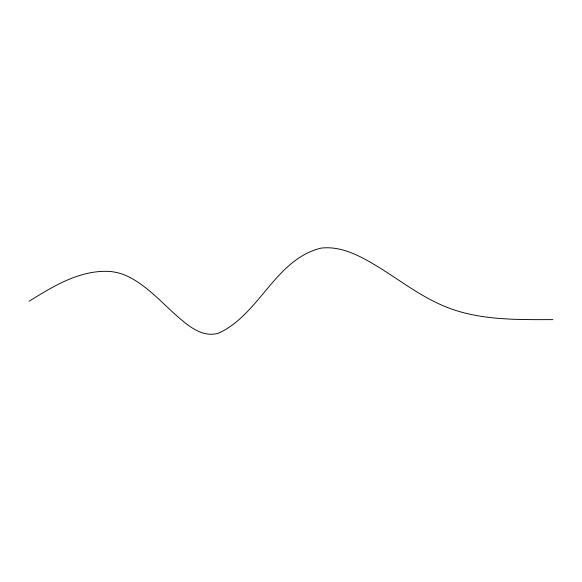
<?xml version="1.0" encoding="UTF-8"?>
<svg xmlns="http://www.w3.org/2000/svg" width="582" height="582" viewBox="0 0 582 582"><rect width="100%" height="100%" fill="white"/><g stroke="black" fill="none" stroke-linecap="round" stroke-linejoin="round"><path stroke-width="0.87" d="M29.1 301.25C53.399 286.177 80.032 269.706 109.751 271.445A69.724 60.375 -73.8 0 1 127.523 276.232C146.017 285.224 160.028 300.705 175.066 314.28C186.887 324.676 201.736 338.397 218.825 333.071C259.783 314.076 275.235 259.441 320.937 248.136C342.456 245.546 362.193 257.164 379.864 267.909C400.096 280.539 419.244 295.183 441.163 304.866C476.214 320.595 515.325 319.649 552.9 319.627"/></g></svg>
